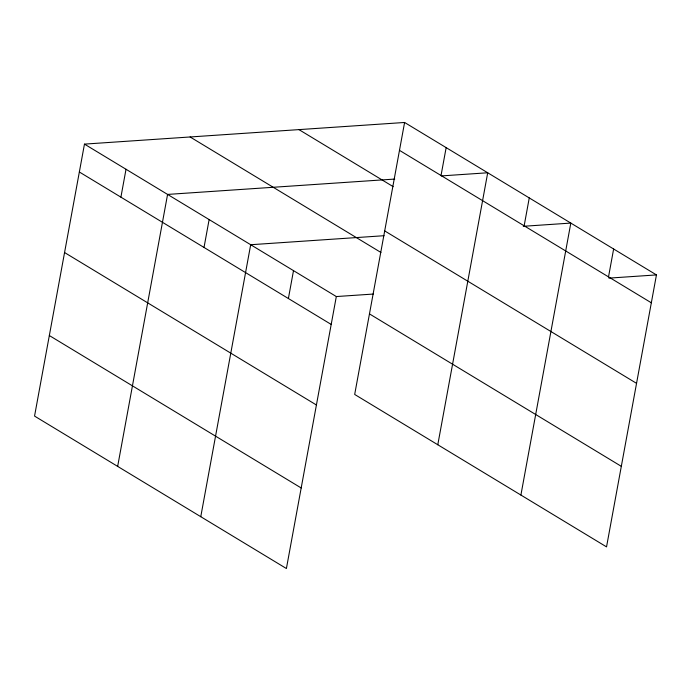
<?xml version="1.0" encoding="UTF-8"?>
<svg xmlns="http://www.w3.org/2000/svg" width="691" height="691" viewBox="0 0 691 691"><rect width="100%" height="100%" fill="white"/><g stroke="black" fill="none" stroke-linecap="round" stroke-linejoin="round"><path stroke-width="1.04" d="M84.466 144.117L34.55 416.086L286.402 568.529L336.318 296.551L84.466 144.117L404.598 122.471L656.45 274.914L606.534 546.883L354.682 394.449L404.598 122.471M120.908 197.151L126.021 169.269M117.66 466.39L167.576 194.421L394.742 179.064M204.018 247.456L209.131 219.574M200.77 516.695L250.686 244.726L384.075 235.709M288.389 298.521L293.502 270.639M441.031 175.505L446.153 147.624M437.792 444.754L487.708 172.776L441.229 175.92M524.149 225.819L529.263 197.928M520.902 495.058L570.818 223.081L523.277 226.294M608.521 276.884L613.634 249.002M336.318 296.551L373.295 294.055M608.909 278.127L656.45 274.914M399.476 150.353L651.337 302.796M298.953 129.614L393.144 186.63M384.697 230.906L636.549 383.35M190.111 136.973L380.931 252.465M369.46 313.895L621.321 466.339M79.353 171.999L331.205 324.433M64.565 252.543L316.418 404.986M49.337 335.541L301.19 487.976"/></g></svg>
